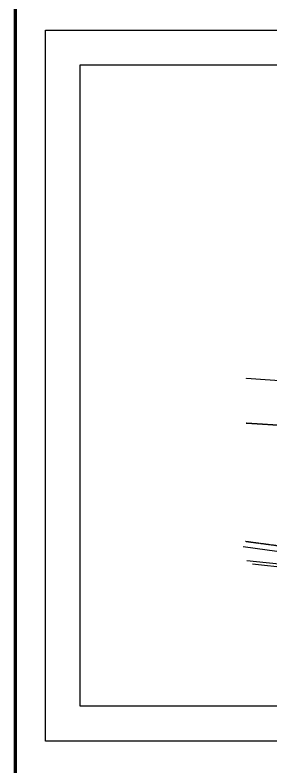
# Model space of a CAD drawing. Header units: millimetres. Extents: x -105266 to 178069, y 491 to 168574.
# Drawn here: x 153 to 16710, y 71637 to 120343 of the extents above; entities that cross this region are included whole.
import ezdxf

# ---------------------------------------------------------------- set-up
doc = ezdxf.new("R2010")
doc.units = ezdxf.units.MM
for name, pattern in [('1', [0]), ('BGT', [0]), ('GDE', [0]), ('KOC', [2.8, 2.1, -0.7]), ('KOJ', [0]), ('UPT', [0])]:
    doc.linetypes.add(name, pattern=pattern)
for name, color, linetype in [('DZIALKI', 7, 'GDE'), ('PUNKTY', 7, 'Continuous'), ('SDRPK_L_0', 7, 'KOJ'), ('SDRPK_L_2', 11, 'KOC'), ('SZOPO_L_0', 171, '1'), ('UTTPO_L_0', 30, 'UPT')]:
    doc.layers.add(name, color=color, linetype=linetype)

# ---------------------------------------------------------------- blocks, each defined once
blk = doc.blocks.new('GRO')
at = {"linetype": 'Continuous'}
blk.add_circle((0, 0), 0.09, dxfattribs=at)

msp = doc.modelspace()

# ---------------------------------------------------------------- linework, layer by layer
at = {"lineweight": 90}
msp.add_lwpolyline([(152.99, 491.2), (178068.57, 491.2), (178068.57, 167799.08), (152.99, 167799.08)], close=True, dxfattribs=at)
for points in [[(2115.16, 119373.55), (63030.81, 119373.55), (63030.81, 73318.24), (2115.16, 73318.24)], [(4367.64, 117121.06), (60778.33, 117121.06), (60778.33, 75570.73), (4367.64, 75570.73)]]:
    msp.add_lwpolyline(points, close=True)
at = {"layer": 'DZIALKI'}
for p, q in [((21556.92, 96350.63), (15128.92, 96808.63)), ((24683.92, 93300.63), (15124.92, 93907.63))]:
    msp.add_line(p, q, dxfattribs=at)
at = {"layer": 'SDRPK_L_0', "linetype": 'KOJ'}
for p, q in [((14907.92, 85914.63), (22829.92, 84798.63)), ((23605.92, 84065.63), (15148.92, 84999.63))]:
    msp.add_line(p, q, dxfattribs=at)
at = {"layer": 'SDRPK_L_2', "linetype": 'KOC'}
msp.add_line((22740.92, 85207.63), (15066.92, 86234.63), dxfattribs=at)
at = {"layer": 'SZOPO_L_0', "linetype": 'BGT'}
msp.add_line((15124.92, 93911.63), (21446.92, 93493.63), dxfattribs=at)
at = {"layer": 'UTTPO_L_0', "linetype": 'UPT'}
msp.add_line((15516.92, 84790.63), (22025.92, 84075.63), dxfattribs=at)

# ---------------------------------------------------------------- block references
at = {"layer": 'PUNKTY', "xscale": 100, "yscale": 100, "zscale": 100}
for p in [(15128.92, 96808.63), (15124.92, 93907.63)]:
    msp.add_blockref('GRO', p, dxfattribs=at)

doc.saveas('drawing.dxf')
